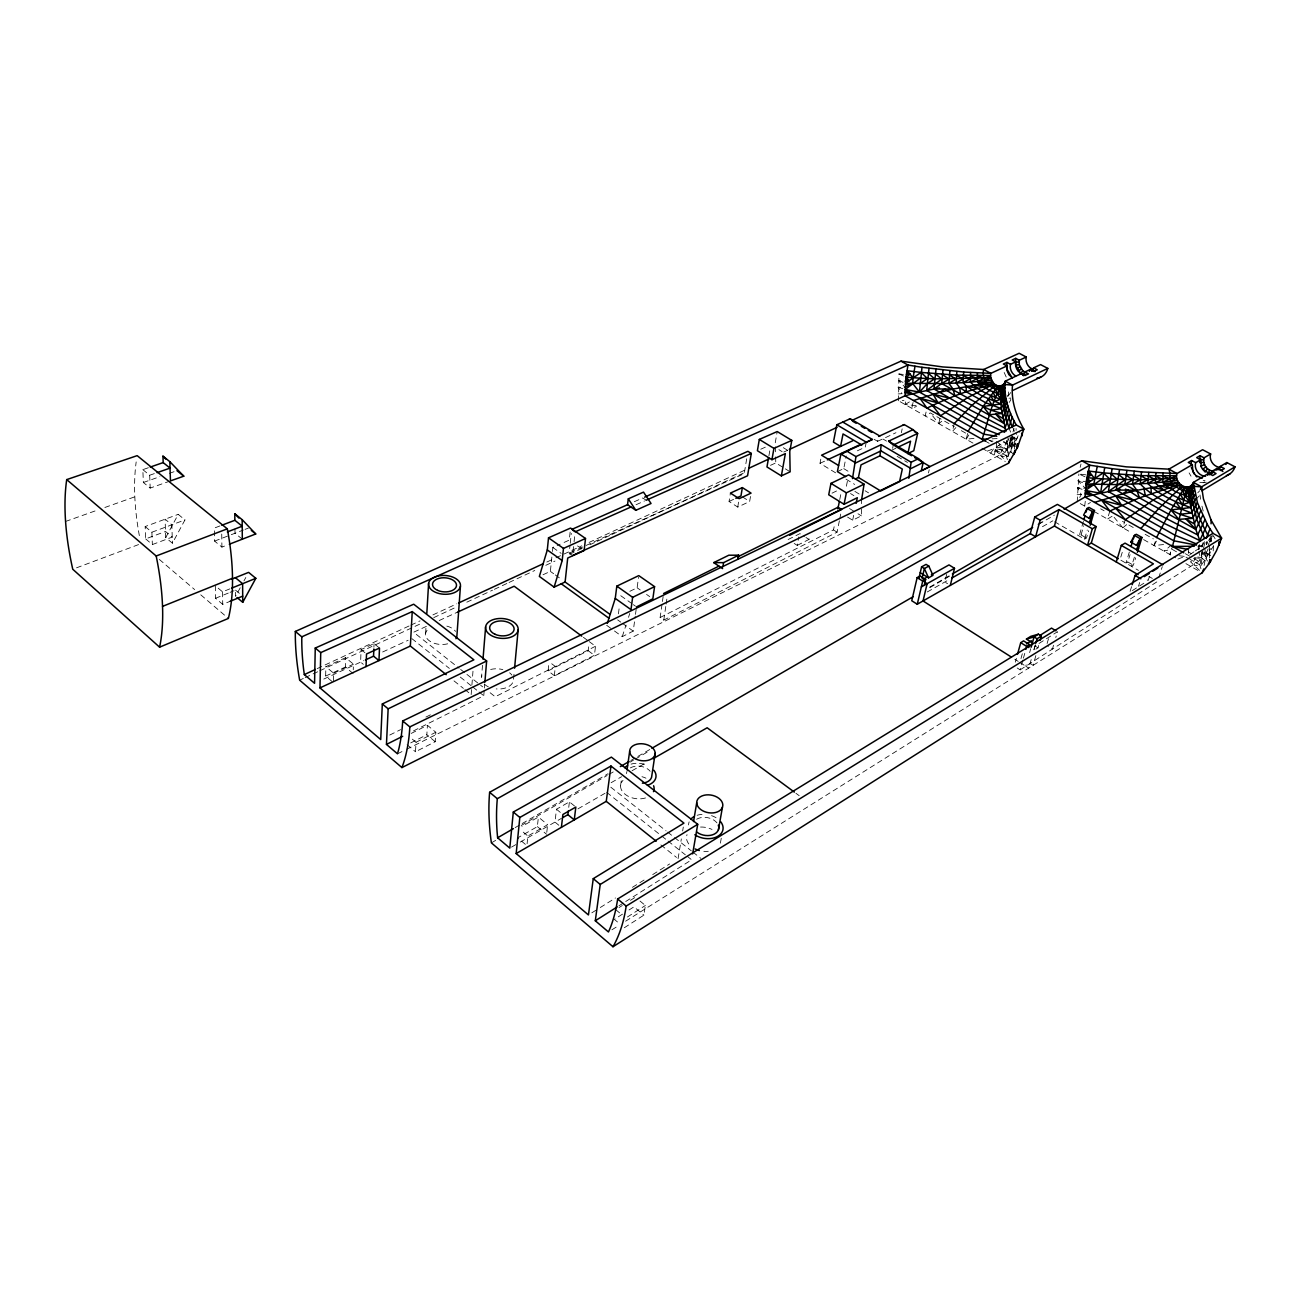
<?xml version="1.0" encoding="UTF-8"?>
<svg xmlns="http://www.w3.org/2000/svg" width="1300" height="1300" viewBox="0 0 1300 1300"><rect width="100%" height="100%" fill="white"/><g stroke="black" fill="none" stroke-linecap="round" stroke-linejoin="round"><path stroke-width="0.75" stroke-dasharray="5 3.75" d="M1016.08 430.381L1016.08 428.48M1012.96 438.36C1014.504 434.574 1012.066 442.195 1012.359 436.881L1012.976 440.066L1012.96 436.914M1204.125 565.451L1207.261 548.275M847.6 517.091L852.654 520.227L861.347 515.84L861.51 505.7M861.542 503.669L861.624 499.622M332.134 681.558L325.65 676.081L325.877 666.689L345.637 657.686L353.454 664.154L353.259 669.776M333.483 680.761L333.678 673.238L325.877 666.689M406.591 749.288L1005.209 452.368L1009.97 443.121L1010.133 437.45L1011.173 440.212M353.129 673.514L345.345 667.046L345.637 657.686M379.502 648.05L374.059 643.646L361.075 649.561L360.62 662.122L363.334 664.349M1012.294 438.88L1010.62 454.512M1077.196 501.849L1078.886 473.98M898.511 400.774L898.95 373.929L906.084 374.806M373.912 647.221L374.059 643.646M1209.536 545.204L1209.244 550.436L1206.156 558.074L1201.054 565.533L1194.278 565.386L1194.538 561.909L1189.906 559.293M1213.209 550.94L1213.501 545.789L1209.244 550.436L1211.503 554.629M411.239 733.411L427.424 725.303L435.825 732.258L435.207 741.715L415.48 751.774L416.049 742.267L411.84 738.741M425.62 633.36L425.977 627.347M435.207 741.715L426.839 734.76L427.424 725.303M1210.414 541.775L1211.047 538.2L1205.669 543.043M987.188 451.181L993.639 448.695L1002.17 453.473L1001.748 456.641L1007.89 456.657L1014.439 441.886L1014.764 437.011L1012.083 444.909L1013.464 437.401M1008.589 391.95L1008.329 395.785L1004.965 398.678M625.625 921.196L1198.811 561.291L1201.379 557.586L1201.899 550.014M990.714 453.18L993.639 448.695L996.742 450.418L998.4 453.343L1002.17 453.473L1007.89 456.657L1006.98 440.44M1013.854 454.529L1007.273 448.695L1008.069 438.084L1009.97 443.121L1017.217 447.915L1012.992 438.49M1199.039 549.559L1199.445 544.05M471.169 694.574L471.77 686.855M471.916 684.921L473.119 669.484M482.511 665.242L481.52 677.365A16.039 10.091 3.9 0 1 482.43 674.83M413.481 730.892L483.762 695.727L484.234 689.942M484.396 688.009L484.721 684.158M514.004 674.245L513.451 680.306A16.039 10.091 3.9 0 1 496.194 688.919M1014.423 448.858L1014.991 443.186L1019.704 431.909M1209.39 557.976L1210.007 551.931L1213.501 545.789M543.026 574.746L550.371 571.383L552.224 553.442M552.419 551.46L552.825 547.479L560.137 544.196M527.101 843.716L527.898 836.03L547.641 824.688L538.395 817.05L521.95 826.41M589.258 641.648L595.514 646.262L594.409 655.314L554.336 675.659L548.096 670.881L548.86 663.569M525.363 844.35L517.676 837.883L537.371 826.605L538.395 817.05M554.336 675.659L555.327 666.494L549.055 661.733M570.131 532.074L569.27 540.117L561.957 543.384M572.569 555.523L569.173 553.134L570.034 545.236M570.245 543.254L571.317 533.39M572.991 551.574L573.869 543.692M574.08 541.71L574.957 533.812M546.78 832.341L547.641 824.688M574.551 806.016L569.4 801.856L556.465 809.234L554.986 822.087L558.821 825.256M1085.273 501.296L1084.704 506.122L1090.472 502.45M568.75 807.349L569.4 801.856M548.096 670.881L588.185 650.699L589.046 643.451M1007.89 456.657L1010.523 438.701M618.426 613.844L619.466 605.784M1199.494 570.342L1190.378 561.681L1194.538 561.909L1201.054 565.533L1202.727 552.711L1207.456 561.048M629.85 591.305L637.13 587.779L638.528 577.346M614.477 630.988L622.261 636.642L633.23 631.101L635.245 616.216M635.489 614.347L636.496 606.905L633.36 604.663M620.555 785.817L621.562 778.586M839.361 520.829L837.07 532.171L663.78 620.1L660.124 617.516L662.155 603.509M662.431 601.51L663.601 593.499M663.78 620.1L665.827 606.092M666.12 604.094L667.29 596.082M624.325 927.745L643.89 915.135L645.385 905.483L639.665 900.754M750.506 496.47L749.645 501.491L737.75 507.081L729.056 501.475L730.421 493.09M678.08 858.65L681.346 838.906M682.646 831.009L683.296 827.06M737.75 507.081L739.131 498.68M746.688 458.786L744.217 473.671L569.173 553.134M768.901 455.829L769.86 450.288M1207.44 543.091L1206.839 542.003L1206.368 544.733L1210.999 536.136M775.255 442.764L777.221 431.551M721.273 838.224L720.298 843.684A17.306 11.992 10.2 0 0 720.801 840.58M1011.904 435.402L1010.214 443.983L1011.92 449.247L1014.991 443.186M794.17 543.433L797.209 545.383L798.801 536.916M916.142 405.649L905.125 404.527L905.954 400.173L902.233 400.465M835.608 472.826L820.008 463.32L820.934 458.445M797.209 545.383L809.006 539.435L809.656 536.055M837.411 471.624L843.749 468.618L846.267 456.024M660.124 617.516L833.495 529.913L834.633 524.258M839.751 499.574L841.246 492.082M839.735 518.944L840.889 513.273M846.381 486.216L847.909 478.644M866.288 442.179L865.264 447.102L854.913 451.961M852.654 520.227L853.824 514.605M874.169 439.319L877.597 441.317L878.28 438.051M892.612 448.305L893.311 445.023M901.339 432.689L902.167 428.87M913.071 402.464L911.788 408.314L916.435 406.461M926.071 412.035L925.194 415.935L930.312 412.896L943.02 420.274L938.746 423.637L930.312 412.896M938.746 423.637L940.534 415.805M928.46 472.973L929.208 469.755M954.249 423.556L952.413 431.405L955.874 427.602M1203.507 548.308L1205.311 540.767M974.009 438.36L966.225 439.254L967.639 433.355M946.693 574.405L944.824 581.994L947.57 583.7M996.678 441.35A220.643 12.285 -87.7 0 0 996.222 447.281L994.256 455.195L995.053 450.06L1005.778 460.622M1080.17 467.301L1080.999 464.035M1015.316 662.188L1016.405 658.288M1020.971 658.58L1022.596 652.762M1017.185 667.972L1020.142 669.858L1022.873 660.108M1023.425 658.174L1025.066 652.324M1215.126 538.834L1213.339 535.665L1211.08 541.352L1211.064 539.776M1031.209 659.555L1028.706 668.102L1025.797 666.234L1026.886 662.334M1029.632 652.616L1030.721 648.716M1035.84 655.606L1033.11 665.34L1030.12 663.439M1033.955 649.854L1035.06 645.97L1057.453 631.751L1055.779 637.536M1035.352 644.686L1033.663 650.585L1038.017 647.822L1039.691 641.94M1047.101 643.5L1048.775 637.731M1083.388 521.381L1079.179 536.023L1081.064 534.918L1083.696 525.785M1053.536 645.239L1052.431 649.09L1048.028 646.344M1054.641 521.804L1084.606 539.175L1087.255 530.01M1084.606 539.175L1086.475 538.07L1088.604 530.741M1109.842 511.014L1107.47 519.058L1112.881 515.791M1176.516 551.801L1171.528 549.006L1169.903 554.531L1172.503 546.423M1114.116 517.303L1122.826 527.784L1125.264 519.74M1122.241 552.321L1119.999 559.683L1138.459 570.375M1010.815 438.831L1007.305 450.19L993.639 448.695M1129.326 552.077L1125.93 563.111L1127.783 561.974L1130.041 554.613M1134.38 557.148L1131.52 566.361L1133.372 565.207L1135.664 557.846M1131.585 586.609L1129.846 592.199L1144.829 582.628M1138.507 586.251L1139.678 582.514M1163.597 544.554L1154.043 545.512L1156.594 537.436M1012.992 431.957L1014.081 428.512M1149.33 576.81L1148.16 580.499L1144.796 578.549M1158.739 577.736L1162.281 566.654M622.261 636.642L626.015 625.056M628.501 617.337L629.753 613.486M1212.347 534.966L1208.122 545.366M1003.194 441.968L1006.72 443.885L1008.069 440.456M1210.511 540.264L1209.747 542.197L1209.975 539.191L1210.771 540.8M1206.221 553.378L1208.22 548.438M1009.97 443.121L1012.017 438.181M1203.182 542.523L1201.622 546.244L1203.053 550.192L1199.981 558.383L1201.054 565.533M1003.746 441.399L1006.72 443.885L1009.726 442.26L1012.099 437.564M1193.562 561.535L1195.35 558.139M1204.596 541.661L1202.175 546.227L1195.35 550.891M165.718 537.582L178.23 514.361L184.957 519.919L172.412 543.205L165.718 537.582L165.1 519.188L171.844 524.794L172.412 543.205M1154.043 545.512L1156.626 540.751M240.24 587.762L235.576 596.31L235.528 590.135L230.084 592.345M243.961 580.921L245.814 577.492M1079.666 497.445L1081.324 494.504L1077.342 487.695L1085.403 488.296L1077.944 480.773L1085.76 481.569M1000.724 452.839L1007.727 440.505M1197.722 557.001L1201.379 557.586L1204.775 551.931M966.225 439.254L968.858 434.899L959.124 429.423M1203.767 552.126L1206.156 558.074L1210.007 551.931M1009.222 402.431L1010.766 400.01L1010.62 396.256L1009.06 398.531M1014.439 441.886L1017.754 437.141L1016.015 433.29M1010.701 392.567L1008.329 395.785L1005.469 393.949M1197.121 498.192L1199.055 496.048M1197.771 492.781L1199.705 490.766M1171.641 544.863L1164.053 551.216L1171.528 549.006M1122.826 527.784L1127.295 524.128L1122.485 521.349M1007.386 459.631L1005.209 452.368L996.222 447.281L1002.138 442.699M1194.001 551.817L1188.574 555.523A234.553 8.434 -87.9 0 0 1188.688 548.974M1020.142 669.858L1157.553 581.441M627.396 917.004L645.385 905.483M622.505 914.144L614.364 919.344L618.637 922.951M629.038 909.984L633.929 906.847L643.89 915.135M619.011 907.579L622.294 905.515M630.467 900.331L635.375 897.211M618.962 905.791L624.033 902.59M625.722 901.517L691.649 859.788L686.92 856.05M591.825 912.827L598.601 908.586M600.291 907.514L615.501 897.959M632.418 887.331L644.264 879.905M652.714 874.591L669.63 863.964M611.894 929.809L618.751 925.502M905.125 404.527L910.114 401.489M1199.835 482.332L1203.166 482.723L1206.514 480.724L1203.182 480.334M491.384 842.871L496.632 839.8M521.202 825.516L607.133 775.483M608.887 774.459L614.153 771.404M629.947 762.206L633.441 760.159M635.196 759.151L649.236 750.977M929.874 587.616L950.917 575.364M1038.619 524.322L1054.398 515.125M515.158 827.613L520.406 824.558M522.161 823.55L608.059 773.711M630.841 760.484L636.106 757.445M637.861 756.421L650.13 749.304M929.679 587.129L950.625 574.974M1037.904 524.339L1043.136 521.3M511.517 847.112L518.472 843.099M520.211 842.108L561.421 818.383M577.996 808.844L604.988 793.309M611.13 782.697L621.611 776.701M632.092 770.721L644.296 763.734M927.241 591.971L948.318 580.028M1042.438 526.711L1052.886 520.796M416.049 742.267L435.825 732.258M595.514 646.262L495.202 696.767L488.914 691.795M410.702 742.918L426.839 734.76M389.756 735.036L400.611 729.641M425.945 717.064L431.372 714.366M788.109 539.533L799.939 533.634L804.472 536.543M397.491 753.805L404.771 750.197M832.033 493.171L837.021 490.75M892.255 449.946L895.928 448.191M877.597 441.317L895.96 432.705M299.65 680.176L303.322 678.454M305.175 677.609L318.029 671.596M319.865 670.751L420.891 623.61M433.761 617.614L455.796 607.327M466.814 602.176L492.538 590.184M494.374 589.322L507.227 583.326M509.064 582.465L534.788 570.472M545.805 565.321L555.003 561.048M569.692 554.19L582.546 548.178M589.891 544.749L595.4 542.181M597.253 541.32L610.106 535.324M611.942 534.479L746.038 471.9M820.008 463.32L825.516 460.753M317.184 668.622L409.045 625.983M410.881 625.137L420.062 620.864M432.916 614.9L456.804 603.817M546.829 562.039L554.174 558.626M556.01 557.765L581.734 545.837M589.079 542.425L745.241 469.95M783.819 452.043L787.491 450.336M729.056 501.475L734.159 499.102M323.781 679.071L363.854 660.628M382.655 651.983L408.168 640.25M325.65 676.081L345.345 667.046M333.678 673.238L353.454 664.154M426.4 626.372L413.595 632.239L459.111 668.216M439.205 620.523L457.486 612.154M770.494 465.335L775.775 462.93L783.754 467.87M636.025 504.757L644.475 500.988M760.76 449.215L765.798 446.973M634.303 501.719L642.753 497.965L646.165 500.24M215.345 585.764L215.556 598.276L222.722 604.354L229.986 601.364M215.556 598.276L228.264 593.092M218.221 588.185L222.544 591.841L229.84 588.867M219.96 525.931L214.386 528.06L214.597 541.092L221.91 547.105L227.467 544.944M214.597 541.092L229.434 535.389M231.286 534.674L243.36 530.026M245.05 529.376L248.398 528.092M145.665 538.883L152.36 544.57L172.218 537.095L165.523 531.472L145.665 538.883L145.161 526.549L178.23 514.361M1177.881 559.065L1184.836 556.449L1188.362 558.431M76.538 567.824L139.035 544.408M145.161 526.549L151.889 532.22L184.957 519.919M65.569 521.446L97.386 510.136M104.878 507.471L134.826 496.811M148.379 467.724L142.838 469.641L143.357 482.479L150.183 488.085L168.61 481.552M143.357 482.479L159.933 476.661M169.325 473.363L175.045 471.348M142.838 469.641L149.679 475.231L155.236 473.298M1203.166 482.723L1206.335 482.17M898.17 393.933L902.038 393.673L898.121 387.173L905.596 387.692L898.381 380.51L905.661 381.209M1077.099 494.731L1081.324 494.504M992.095 438.831L1000.074 438.457M1198.21 546.26L1202.175 546.227L1200.388 541.986M1080.788 474.207L1086.524 474.923M996.222 447.281L1007.273 448.695M1194.31 557.668L1199.981 558.383L1198.909 551.395M1179.23 555.734L1184.836 556.449L1186.494 557.992M989.381 440.538L993.021 441.155M1198.389 545.496L1202.175 546.227L1198.551 544.765M898.121 387.173L905.125 389.496M1077.342 487.695L1085.354 490.474M898.381 380.51L903.663 382.59M1077.944 480.773L1085.987 484.023M898.95 373.929L904.231 376.35M1080.495 474.711L1086.914 477.685M988.796 440.001L992.16 441.854M998.888 445.559L1007.305 450.19L996.434 441.301M1188.249 551.915L1191.596 553.767M1145.154 534.3L1153.36 538.899M1185.356 553.702L1191.807 557.342M1193.562 558.334L1198.811 561.291L1201.005 568.994M985.627 441.301L989.17 443.3M1080.203 503.555L1086.004 506.854M1093.95 511.371L1131.731 532.837M1143.578 539.581L1175.72 557.83M1185.909 563.631L1198.86 570.992M900.169 401.716L973.261 443.267M981.923 448.191L1005.306 461.484M1128.92 525.054L1135.404 528.759M944.629 421.184L954.265 426.676M1100.645 508.804L1104.139 510.802M1081.064 534.918L1086.475 538.07M1127.783 561.974L1133.372 565.207M1148.875 576.42L1152.336 578.419M883.139 439.124L886.535 441.106M897.146 456.365L907.465 462.426M843.749 468.618L851.061 473.054M846.008 479.148L854.685 484.429M865.085 490.766L868.562 492.863M783.315 447.688L788.158 450.645M854.88 491.4L859.983 494.52M778.895 449.67L782.113 451.652M850.509 493.545L853.905 495.641M785.346 468.845L790.14 471.819M849.566 508.56L856.294 512.72M857.984 513.76L861.347 515.84M1035.06 645.97L1038.017 647.822M833.495 529.913L837.07 532.171M1014.796 659.23L1018.193 661.391M1019.883 662.48L1025.797 666.234M742.414 496.86L749.645 501.491M805.984 537.501L809.006 539.435M1206.416 553.004L1211.356 556.238M1012.586 436.67L1016.99 439.579M577.525 545.919L584.139 550.55M637.13 587.779L640.266 589.989M646.555 594.409L649.691 596.619M552.825 547.479L561.096 553.345M620.766 595.725L631.784 603.541M550.371 571.383L553.654 573.739M555.295 574.925L561.844 579.637M617.646 619.872L620.766 622.131M622.326 623.253L633.23 631.101M606.678 625.316L612.918 629.85M795.957 793.309L799.191 795.681M583.391 637.309L588.217 640.884M588.185 650.699L594.409 655.314M610.805 787.199L666.055 830.863M667.648 832.114L691.324 850.834M692.9 852.085L700.798 858.325M460.671 669.467L465.384 673.189M466.944 674.424L482.641 686.839M606.678 792.35L660.173 834.811M661.749 836.062L666.477 839.8M668.038 841.051L685.344 854.799M411.808 638.576L449.345 668.395M460.298 677.089L471.25 685.783M472.81 687.034L477.506 690.755M479.066 692.006L483.762 695.727M660.904 844.951L676.52 857.415M454.009 680.891L463.369 688.366M464.929 689.601L469.609 693.339M242.304 539.175L234.991 533.244L234.943 527.686M361.075 649.561L365.154 652.892M556.465 809.234L560.316 812.386M537.371 826.605L546.569 834.259M235.528 590.135L239.834 593.742M523.266 832.146L527.898 836.03M615.745 909.659L620.75 913.851M407.111 744.721L415.48 751.774M159.331 559.423L194.643 589.582M200.769 594.831L228.394 618.426M1201.379 557.586L1208.773 564.038M1189.11 472.907L1191.011 476.157M1006.216 377.033L1003.356 370.646M1013.123 428.415L1014.471 431.243M1008.833 427.538L1010.604 432.104M1009.726 442.26L1009.417 444.632L1011.92 449.247L1011.042 439.579M1203.166 510.981L1201.33 503.587M1198.096 546.276L1198.632 549.689M1204.954 549.234L1206.156 558.074M1200.014 494.959L1200.566 499.249M1006.444 440.798L1006.72 443.885M1012.651 437.629L1012.765 439.059M149.679 475.231L150.183 488.085M151.889 532.22L152.36 544.57M1206.839 542.003L1206.904 543.904M775.352 446.794L775.564 454.854M775.613 456.885L775.775 462.93M221.731 534.056L221.91 547.105M222.544 591.841L222.722 604.354M1211.047 538.2L1211.08 541.352M708.289 851.289A17.306 11.992 10.2 0 1 703.82 851.321M688.789 843.944A17.306 11.992 10.2 0 1 687.034 834.6M700.521 827.044A17.306 11.992 10.2 0 1 712.026 829.449M645.515 797.956A16.867 11.375 7.8 0 1 625.235 794.398A16.867 11.375 7.8 0 1 623.025 780.341M641.972 776.717A16.867 11.375 7.8 0 1 645.97 778.196M696.637 819.26A13.049 8.97 10.2 0 1 716.95 822.851M626.535 773.614A12.707 8.499 7.8 0 1 627.006 771.452M630.354 767.91A12.707 8.499 7.8 0 1 650.163 771.274M688.594 824.931A17.404 11.96 10.2 0 1 689.163 821.876M697.125 815.295A17.404 11.96 10.2 0 1 705.673 814.434M711.539 815.653A17.404 11.96 10.2 0 1 717.86 818.967M631.069 764.124A16.949 11.343 7.8 0 1 638.04 763.279M639.503 763.36A16.949 11.343 7.8 0 1 647.822 765.602M488.345 686.822A16.039 10.091 3.9 0 1 482.966 682.581M490.669 669.467A16.039 10.091 3.9 0 1 502.824 669.597M509.616 672.815A16.039 10.091 3.9 0 1 511.907 675.106M447.688 643.825A15.73 9.571 2.7 0 1 429.016 640.559A15.73 9.571 2.7 0 1 428.577 628.842M446.843 626.113A15.73 9.571 2.7 0 1 455.552 631.378M139.344 535.633A198.055 92.007 66.7 0 1 136.175 461.939"/><path stroke-width="1.5" d="M1205.62 476.157A9.685 7.946 55.3 0 1 1195.691 462.67L1191.645 460.525L1188.265 462.459L1192.328 464.636L1177.004 473.541L1168.879 469.154L1126.206 466.846L1081.811 460.769L489.629 792.301A238.29 128.928 59 0 0 491.384 842.871L612.983 946.725L1202.11 572.829L1209.926 562.396L1209.943 559.715L1210.495 561.454M861.624 499.622L864.061 484.185L848.673 474.874L830.96 483.372L828.717 494.78L844.057 504.27L857.318 497.721L856.148 503.344M1033.337 369.281A8.954 7.069 65.2 0 1 1026.269 357.029L1019.151 353.275L983.645 369.493L942.841 366.957L900.981 361.14L295.327 631.442A214.874 108.582 63.7 0 0 299.65 680.176L401.928 767.569L1008.475 463.271L1017.494 447.346L1023.847 429.163L1016.259 424.97C1008.686 411.791 1003.535 396.533 1005.241 381.176L1021.329 373.62L1024.953 375.554L1028.479 373.896L1024.871 371.963A9.035 7.069 65.1 0 1 1022.905 375.375M484.884 682.224L486.639 661.001L413.692 604.207L315.25 648.05L314.567 683.296L304.314 674.586L303.55 668.817A215.459 109.184 63.6 0 1 301.795 636.837L295.327 631.442M1005.891 431.421L1001.325 408.639L985.644 402.691L966.176 391.755L966.29 386.23L963.3 382.623L963.024 379.08L963.755 372.044L990.811 373.36L1006.947 365.934L1006.688 368.095M970.596 372.515L970.434 382.135C978.526 390.585 989.788 395.704 1000.837 399.23L1005.062 391.43M320.726 652.616L412.23 611.601L473.882 659.815L382.314 703.966L380.721 739.538L319.979 687.895L320.726 652.616L315.25 648.05M1014.764 452.92L1014.829 450.418L1015.219 451.977M1211.064 523.786L1211.145 520.211L1203.443 498.891L1201.639 486.85L1193.384 482.398C1188.931 493.317 1173.299 482.885 1177.004 473.541L1141.53 471.9L1112.118 468.683L1089.741 465.173L1081.811 460.769M1163.029 473.2L1162.818 482.219L1164.995 484.754L1175.834 491.92L1189.386 497.055L1192.1 499.915L1196.845 519.61L1204.564 538.395M1187.745 549.396L1172.503 546.423L1185.909 491.335L1189.126 486.834L1189.159 496.649A234.553 8.434 -87.9 0 1 1189.159 501.816M845.569 476.58L837.411 471.624L840.905 454.025L847.064 451.279L855.952 456.593L881.221 444.665L911.138 462.247L908.781 478.302M1209.553 474.809A9.685 7.946 55.3 0 0 1211.974 471.364L1216.069 473.541L1212.721 475.54L1208.626 473.346L1193.384 482.398L1197.398 502.661L1207.31 524.355L1199.803 540.572L1195.773 529.36L1139.434 497.819L1136.866 490.311L1132.528 484.234L1134.25 471.25M881.221 444.665L879.97 455.812L861.023 464.864L858.423 477.49L855.254 479.017M692.656 853.873L697.71 824.298L611.374 757.12L513.305 812.029L509.779 848.104L497.624 837.785L497.087 831.756A239.168 129.643 58.8 0 1 497.315 798.704L1089.741 465.173L1086.784 478.384L1085.029 496.99L1064.082 509.145M366.031 666.575L366.519 653.997L379.502 648.05L378.966 660.595L373.555 656.175L373.848 649.009M855.952 456.593L852.508 478.595M1017.217 447.915L1017.364 443.95M985.627 441.301L905.076 395.769L905.905 377.829L907.985 365.024L900.981 361.14M1016.259 424.97L402.691 720.964A201.077 95.062 66.2 0 1 398.678 749.466L397.491 753.805L386.457 744.413L388.148 708.825L382.314 703.966M1211.551 473.915L1211.697 470.974C1206.237 469.511 1202.419 463.336 1204.028 457.827L1210.641 453.976A9.588 7.93 55 0 0 1220.489 467.317M446.225 674.668L410.361 646.051L412.23 611.601M426.823 613.324L428.61 583.261M999.229 434.639L985.075 429.13L919.441 392.08L922.009 367.315L963.755 372.044M1155.928 472.875L1155.342 482.885C1164.605 492.391 1177.426 497.997 1189.858 502.271L1195.773 529.36L1202.63 515.531M956.865 371.491L956.134 383.045L959.644 387.579L966.176 391.755L994.273 383.858C997.587 387.481 1004.331 386.311 1005.241 381.176L1012.521 385.109L1047.8 368.404L1040.585 364.601L1033.63 367.851L1031.664 371.248M460.427 586.332A16.006 9.409 3.1 0 1 435.224 592.199A16.006 9.409 3.1 0 1 437.872 576.062A16.006 9.409 3.1 0 1 460.427 586.332L456.869 636.301A15.73 9.571 2.7 0 1 455.942 638.706M1004.575 432.266L975.617 418.405L926.689 390.455L929.013 368.322M482.999 659.181L485.631 626.844M922.009 367.315L914.989 366.21L913.153 377.715L912.681 383.516L919.441 392.08L939.477 387.936M949.943 370.825L948.919 383.354L952.998 389.058L954.899 395.817L1003.681 423.166L1009.076 409.63M514.572 668.2L518.148 629.915A16.331 9.912 4.2 0 0 494.747 619.174A16.331 9.912 4.2 0 0 492.733 636.253A16.331 9.912 4.2 0 0 518.148 629.915M1148.761 472.436L1147.786 483.438C1159.291 495.089 1175.297 501.979 1190.572 507.569L1196.13 498.469M1004.494 383.077C1002.625 398.109 1006.216 413.335 1012.44 426.985L1014.13 421.086M942.987 370.094L941.704 383.581L933.985 388.96L968.208 408.915L1004.916 428.106L1010.539 413.416M516.181 853.548L519.821 817.456L610.967 766.041L683.946 823.111L593.255 878.654L588.445 914.956L516.181 853.548L606.255 801.352L610.967 766.041M547.3 549.949L548.519 537.826L570.57 528.06L585.52 538.476L584.139 550.55L567.71 558.041L565.11 582.01L554.109 587.145L539.354 576.42L547.3 549.949L562.185 560.56L554.109 587.145M562.185 560.56L563.485 548.405L585.52 538.476M1000.334 398.905A220.643 12.285 -87.7 0 1 1000.805 394.306L1001.748 385.613C991.526 401.619 988.227 421.379 982.101 439.302L985.741 439.92M936 369.249L933.985 388.96L952.998 389.058L992.745 382.135L994.273 383.858L992.631 387.676L971.717 405.535L954.249 423.556M1196.747 544.034L1175.07 535.242L1100.564 493.22L1104.691 467.61M1141.53 471.9L1140.181 483.892C1153.75 497.949 1173.25 506.236 1191.515 512.915L1197.398 502.661M561.389 827.352L562.9 814.483L575.835 807.056L574.259 819.894L567.872 814.678L568.311 811.005M1015.69 375.944A9.035 7.069 65.1 0 1 1010.49 364.293L1006.915 362.391L1006.931 370.354L1008.849 374.627L1012.164 377.601M1019.298 360.246L1019.265 364.65L1022.694 370.581L1020.809 373.831L1015.69 364.942L1015.722 358.361L1019.298 360.246L1026.269 357.029M1015.722 358.361L1012.212 359.97L1015.788 361.855C1014.471 367.494 1018.68 374.433 1024.822 374.335M607.295 623.399L615.258 598.406L616.817 586.137L638.771 575.608L654.566 586.625L652.844 598.829L636.496 606.905M627.543 504.709L628.29 498.843L643.516 492.115L651.04 503.49L635.846 510.299L627.543 504.709L571.74 529.441M654.566 586.625L632.629 597.334L630.988 609.619L615.258 598.406M1097.216 466.44L1093.771 484.331L1100.564 493.22L1120.161 489.288M1209.926 562.396L1216.443 550.794L1221.61 538.135L1212.949 533.358L617.646 898.983A219.18 112.742 62.8 0 1 610.317 927.696L608.465 931.97L595.303 920.774L600.226 884.455L697.71 824.298M1199.803 540.572L1163.841 523.185L1108.396 491.53L1112.118 468.683M627.055 769.876L629.671 751.173M1012.229 417.219L1008.833 427.538L1004.884 414.115L1002.69 396.89L1000.935 394.615L989.186 390.341L979.55 383.923L977.535 381.534L977.389 372.889M655.184 753.269L651.82 775.661A12.707 8.499 7.8 0 1 642.379 783.201M1126.905 470.503L1124.841 484.477L1116.229 489.986L1154.969 512.525L1197.658 534.934L1204.856 519.919M722.946 566.605L723.596 562.64L738.692 555.181L738.026 559.13M1119.528 469.641L1116.229 489.986L1136.866 490.311L1178.856 482.771L1174.778 486.119L1139.434 497.819L1109.842 511.014L1101.571 500.077L1085.354 490.474L1102.237 478.839L1140.165 479.846L1176.809 478.189L1170.244 481.439L1147.786 483.438L1117.106 484.608L1085.987 484.023L1103.359 472.875L1140.653 475.654L1176.614 475.784L1162.818 482.219M742.365 487.598L730.421 493.09L739.131 498.68L751.075 493.122L742.365 487.598L740.967 495.934L735.865 498.306M644.589 497.152L747.923 451.327L751.303 453.424L747.565 475.784L572.569 555.523M693.55 821.535L696.719 802.717M781.365 475.881L790.14 471.819L789.766 451.62L791.798 440.391L777.221 431.551L759.314 439.433L757.396 450.71L771.94 459.696L785.346 453.635L781.365 475.881L766.967 466.944L768.576 457.681M771.94 459.696L773.923 448.386L791.798 440.391M1191.06 463.856L1191.645 460.525M1192.328 464.636L1192.88 471.591L1196.894 476.954M1203.816 462.41L1199.689 462.556L1199.997 455.683L1204.028 457.827M1199.997 455.683L1196.666 457.616L1200.696 459.761L1201.233 466.7M718.413 829.822L722.442 807.267A13.162 8.905 10.1 0 0 706.176 794.918A13.162 8.905 10.1 0 0 700.716 809.51A13.162 8.905 10.1 0 0 722.442 807.267M879.775 436.004L850.265 418.73L836.81 424.775L833.43 442.13L840.58 446.404L843.034 433.94L861.851 445.071M837.866 508.918L839.361 501.442M844.057 504.27L846.381 492.83L864.061 484.185M921.424 470.291L923.195 462.524L918.483 458.64L888.615 441.171L913.023 429.65L917.621 433.469L913.786 450.71L907.839 453.586L910.585 441.188L897.748 447.314M924.251 585.293L925.633 579.475L920.075 575.997L917.166 577.606L911.755 600.746L917.264 604.24L1054.414 526.045L1058.98 509.6L1092.341 528.759L1096.111 526.549L1057.42 504.384L1034.735 517.043L1030.266 533.601L951.811 578.045M918.873 578.467L921.602 566.832L926.071 564.379L928.818 566.085L932.977 575.364L928.541 577.85L920.237 572.666M922.074 578.256L924.365 568.555L928.818 566.085M917.264 604.24L922.724 581.1L925.633 579.475M1013.854 454.529L1014.829 450.418M950.3 585.406L954.509 568.295L949.016 564.899L931.352 574.746M1023.49 375.7L1024.465 371.832L1022.694 370.581M1190.134 491.059L1189.273 494.471L1193.725 486.314L1201.639 486.85L1235 466.846L1226.842 462.54L1220.261 466.44L1217.856 469.869M1208.773 564.038L1209.943 559.715M1058.98 509.6L1040.13 520.195L1035.612 536.754L1030.266 533.601M1017.477 654.371L1020.727 642.671L1023.571 640.884L1029.551 644.621L1028.722 647.562M1025.879 649.366L1026.707 646.425L1029.551 644.621M1031.144 647.254L1034.053 636.919L1038.391 634.189L1041.398 636.058L1040.114 640.461M1035.775 643.207L1037.059 638.788L1041.398 636.058M1083.908 519.561L1084.98 515.872M1086.036 512.184L1087.092 508.479L1088.994 507.39L1094.486 510.51L1090.196 525.249M1092.341 528.759L1087.531 545.285L1091.285 543.043L1096.111 526.549M1116.261 561.974L1121.299 545.399L1125.036 543.124L1162.882 564.801M1007.841 405.892L1002.674 418.275L995.719 414.099L1003.681 423.166M1131.016 546.553L1132.722 540.979L1130.854 542.116L1136.509 545.35L1138.378 544.212M1133.291 539.11L1134.445 535.389L1136.297 534.267L1141.969 537.485L1137.37 552.321M1006.818 402.204L1001.894 413.433L989.576 414.765L983.141 406.445L941.704 383.581L905.417 383.273L921.05 372.418L956.248 375.115L990.551 375.537L990.811 373.36L983.645 369.493C981.208 380.494 990.291 389.935 1001.276 389.87L1004.981 384.524L1012.521 385.109C1010.913 400.579 1016.178 415.919 1023.847 429.163L409.825 726.895A201.76 95.696 66.1 0 1 401.928 767.569M1132.17 584.74L1135.079 575.429L1153.425 563.859L1121.299 545.399M1164.995 484.754L1174.778 486.119L1180.562 484.64L1179.23 488.93L1158.495 508.788L1140.847 528.531M1188.753 491.611L1190.979 485.859L1192.1 499.915L1190.572 507.569L1171.007 509.941L1124.841 484.477L1132.658 479.863L1125.849 474.858M1006.021 398.564L1001.325 408.639L991.071 410.248L983.141 406.445L968.11 431.389M1002.072 389.252L1001.081 392.34L1003.291 384.589L1000.919 389.854M1005.436 394.973L1000.967 403.91L1001.325 408.639M1208.204 474.126L1209.52 470.129M1004.916 387.952L1000.935 394.615L1000.967 403.91L983.141 406.445L998.01 385.889L992.631 387.676L996.076 385.141M1008.475 463.271L1009.824 459.534M1206.189 538.395L1210.007 528.84L1207.31 524.355M1200.648 511.192L1194.115 523.819L1185.746 518.846L1195.773 529.36M1198.909 506.886L1192.685 518.342L1178.824 519.366L1171.007 509.941L1184.788 486.931L1179.23 488.93L1171.95 483.698L1169.626 478.725L1170.049 473.427L1168.879 469.154L1202.597 449.735L1210.641 453.976M1029.372 371.394L1030.136 369.493L1033.744 371.41L1037.237 369.769L1033.63 367.851M1202.11 572.829L1203.751 568.961M1195.106 494.358L1189.858 502.271L1182.447 504.692L1178.011 497.835M1194.294 490.295L1189.386 497.055L1189.858 502.271L1184.771 495.641L1182.561 490.425L1179.23 488.93L1182.594 486.07M1200.355 489.466L1201.639 486.85M1207.668 475.296L1208.626 473.346M1215.987 470.34L1216.962 468.406L1221.041 470.584L1224.356 468.601L1220.261 466.44M1156.594 537.436L1171.007 509.941L1180.059 514.329L1192.685 518.342M1091.253 521.592L1089.384 522.681L1092.585 511.599L1087.092 508.479L1083.615 515.109L1089.091 518.245L1092.585 511.599L1094.486 510.51M1130.854 542.116L1134.445 535.389L1140.116 538.622L1141.969 537.485M1136.509 545.35L1140.116 538.622L1136.655 549.786L1138.507 548.633M237.023 597.512L242.743 602.322L255.824 578.321L248.609 572.374L231.757 579.15M1207.505 468.747L1205.214 472.046L1202.679 469.284L1200.794 466.05L1204.564 464.75M851.792 420.485L905.076 395.769L919.441 392.08L927.193 383.727L934.619 378.852L990.811 377.829L992.745 382.135L988.699 385.174L979.55 383.923M1183.764 552.793L1085.029 496.99L1100.564 493.22L1109.355 484.624L1117.513 479.554L1110.882 473.639M905.515 382.216L909.041 380.689L905.807 378.918L906.766 378.04L905.905 377.829M1018.534 371.296L1021.166 368.875M926.689 390.455L941.769 379.048L935.188 373.766M1184.771 495.641L1189.142 491.904L1189.386 497.055L1191.125 490.474L1188.606 492.375L1188.346 491.579L1188.054 492.83L1187.534 491.497L1186.965 493.773L1185.909 491.335L1187.03 487.207L1182.561 490.425L1189.159 491.66M1086.134 482.934L1090.017 481.374L1086.621 479.521L1087.694 478.611L1086.784 478.384M990.633 395.574L994.045 401.602L1000.837 399.23L997.019 393.526L1001.227 390.081L1000.935 394.615L1002.885 388.635L1002.69 396.89L1000.967 403.91L982.215 396.061L966.29 386.23L977.47 388.196M1108.396 491.53L1125.101 479.765L1118.39 474.305M996.775 436.28L983.58 434.151L905.125 389.496L920.303 378.186L934.619 378.852L928.119 373.132M1202.679 469.284L1205.815 466.911M905.71 380.023L909.041 380.689L906.002 377.162L910.033 374.205L906.587 372.808L908.472 372.45L906.783 371.361M1094.584 502.385L1122.729 493.854L1127.977 490.165L1139.434 497.819M919.929 383.679L927.469 378.56L921.05 372.418L906.913 370.695L913.153 377.715L920.303 378.186M913.494 400.514L939.721 392.389L944.791 388.993L954.899 395.817L966.176 391.755M1086.459 480.659L1090.017 481.374L1086.914 477.685L1091.431 474.679L1087.791 473.2L1089.839 472.859L1088.084 471.705M1101.571 484.526L1109.891 479.245L1103.359 472.875L1088.263 471.023L1094.584 478.319L1102.237 478.839M1144.244 576.631L1149.33 573.414M1152.71 571.253L1157.796 568.035M595.303 920.774L617.273 906.864M1026.447 643.923L1031.469 640.754M1039.821 635.489L1051.538 628.111L1055.974 630.841M1032.379 642.834L1026.415 639.096L1030.754 636.366L1038.391 634.189M612.983 946.725A220.057 113.506 62.7 0 0 626.178 906.1L1221.61 538.135L1211.145 520.211M1001.276 389.87L1000.171 390.942L999.879 389.789L999.115 391.804L998.481 389.707L999.944 386.051L995.556 388.976L997.019 393.526M1201.801 490.766L1230.141 473.688M942.224 374.319L948.886 379.145L941.704 383.581L948.919 383.354L955.971 379.161L949.244 374.757M1211.974 471.364L1216.962 468.406M1195.691 462.67L1200.696 459.761M497.624 837.785L513.403 828.636M620.327 766.594L629.102 761.508M651.885 748.28L913.071 596.749M952.364 573.966L1032.655 527.378M1089.091 518.245L1090.976 517.156M948.919 383.354L956.134 383.045L963.024 379.08L956.248 375.115M1132.528 484.234L1140.165 479.846L1133.275 475.312M563.03 817.456L567.872 814.678M653.039 758.729L707.151 727.773L794.349 792.106M921.342 586.918L954.509 568.295M1140.181 483.892L1147.624 479.716L1140.653 475.654M923.097 579.361L926.055 577.704M956.134 383.045L963.3 382.623L970.044 378.901L963.202 375.391M1147.786 483.438L1155.034 479.505L1147.981 475.898M963.3 382.623L970.434 382.135L977.031 378.625L970.109 375.57M1155.342 482.885L1162.362 479.164L1155.245 476.027M977.535 381.534L990.551 375.537L990.811 377.829L984.571 380.851L970.434 382.135M1180.562 484.64L1153.165 500.077L1125.264 519.74L1115.725 508.137L1101.571 500.077L1121.64 505.391L1115.66 495.82L1133.486 500.224M386.457 744.413L402.675 736.304M921.667 470.632L929.939 466.521L914.648 457.567M789.669 535.308L841.653 509.486L838.045 507.244L737.62 556.904M923.195 462.524L910.959 468.552L881.01 450.872L855.693 462.914L840.905 454.025L872.381 439.465L842.822 422.077M663.601 593.499L718.949 566.134M722.621 568.604L713.733 562.624L728.812 555.214L738.692 555.181M911.138 462.247L918.483 458.64M949.26 398.044L933.124 394.241L938.048 402.854L926.949 408.135L919.994 398.304L938.048 402.854L954.899 395.817M388.148 708.825L486.639 661.001M1012.521 390.585L1040.715 377.162M1024.871 371.963L1030.136 369.493M827.352 459.891L860.454 444.454M878.621 436.426L904.231 424.596L913.023 429.65M304.314 674.586L315.348 669.467M458.64 602.972L543.156 563.745M748.914 468.244L769.129 458.868M789.327 449.475L837.102 427.31M852.898 440.7L821.551 455.195L838.63 465.53M319.979 687.895L410.361 646.051M365.463 659.896L373.555 656.175M1010.49 364.293L1015.788 361.855M905.222 386.945L912.681 383.516L905.32 384.394M1006.915 362.391L1003.373 364.016L1006.947 365.934M457.486 612.154L514.166 586.219L581.783 636.122M849.209 419.201L850.265 418.73M994.273 383.858L967.428 397.751L940.534 415.805L932.49 405.438M301.795 636.837L907.985 365.024L914.989 366.21M872.381 439.465L866.288 442.179L836.81 424.775M630.955 507L575.169 531.846L572.894 530.238M646.165 500.24L751.303 453.424M1016.795 368.257L1019.996 366.86M1085.581 487.841L1093.771 484.331L1085.825 485.192M159.591 647.173L228.394 618.426A187.899 81.445 68.3 0 0 227.305 528.84L137.166 455.65L66.706 479.602A203.71 88.498 66.6 0 0 65.569 521.446A203.71 88.514 66.6 0 0 72.751 569.238L159.591 647.173A192.969 78.081 68 0 0 162.532 606.385A192.969 78.081 68 0 0 156.179 555.994L66.706 479.602M229.986 601.364L242.694 596.148M231.66 588.136L255.824 578.321M162.532 606.385L232.505 578.224M229.32 544.229L255.726 533.975L242.174 519.675L234.796 513.76L234.861 520.293L242.222 526.207L227.321 531.911M156.179 555.994L227.305 528.84M221.829 525.233L234.861 520.293M902.996 425.035L904.231 424.596M169.845 461.679L183.787 476.174L170.446 480.902L169.845 461.679L162.971 456.17L163.183 462.589L170.04 468.114L157.089 472.648M150.231 467.074L163.183 462.589M1026.415 639.096L1034.053 636.919L1037.059 638.788M939.721 392.389L952.998 389.058M1122.729 493.854L1136.866 490.311M1220.18 541.97L1218.717 542.327L1218.913 545.236M1212.705 472.81L1208.382 472.94L1202.5 468.861M1180.059 514.329L1191.515 512.915M1170.244 481.439L1177.572 480.561M984.571 380.851L991.559 380.071M1015.69 364.942L1019.265 364.65M982.101 439.302L988.097 439.026M906.392 374.254L910.033 374.205M1087.499 474.695L1091.431 474.679M1172.503 546.423L1194.261 546.276M905.807 378.918L907.514 378.918M713.733 562.624L723.596 562.64M1086.621 479.521L1088.474 479.538M906.002 377.162L913.153 377.715M1086.914 477.685L1094.584 478.319M1211.697 470.974L1213.908 471.218M1202.273 478.14L1195.837 475.637M972.92 385.011L983.092 386.62M912.226 393.851L905.06 392.697L908.684 391.674L905.06 391.089M1092.78 495.04L1085.142 493.805L1089.059 492.765L1085.207 492.131M1158.007 485.956L1168.944 487.744M1085.354 490.474L1100.564 493.22M905.125 389.496L919.441 392.08M1163.094 489.499L1150.971 487.273L1151.296 493.399M1196.487 545.139L1173.786 540.784L1115.725 508.137M1015.333 361.562L1019.021 362.391M1199.413 459.014L1203.638 460.054M991.071 410.248L1001.894 413.433M1162.444 476.06L1169.626 478.725M1024.465 371.832L1026.382 372.548M976.983 375.651L983.954 378.267M1125.394 489.109L1127.977 490.165M914.371 431.6L917.621 433.469L893.311 445.023L888.615 441.171M1091.285 543.043L1118.309 558.707M1054.414 526.045L1138.085 574.649M1034.735 517.043L1040.13 520.195M1135.079 575.429L1140.847 578.793M852.67 421.233L856.131 423.247M861.315 426.286L864.776 428.317M868.237 430.349L871.699 432.364M894.969 445.997L911.576 455.715M879.97 455.812L902.314 469.056L899.551 481.634L880.734 490.994L858.423 477.49M759.314 439.433L773.923 448.386M830.96 483.372L846.381 492.83M921.602 566.832L924.365 568.555L928.541 577.85M924.381 581.929L927.144 583.668L923.033 600.957L1011.384 657.085M917.166 577.606L922.724 581.1M1020.727 642.671L1026.707 646.425M548.519 537.826L563.485 548.405M616.817 586.137L632.629 597.334M565.11 582.01L609.57 614.055M561.275 583.798L608.904 618.215M606.255 801.352L656.224 841.214M176.946 470.681L183.787 476.174M251.322 530.433L255.726 533.975M235.414 577.688L242.613 583.684L242.743 602.322M489.629 792.301L497.315 798.704M513.305 812.029L519.821 817.456M593.255 878.654L600.226 884.455M617.646 898.983L626.178 906.084M402.691 720.964L409.825 726.895M1219.303 468.374L1222.894 471.51M1032.866 369.752L1035.011 371.654M1219.693 543.286L1218.717 542.327L1219.205 544.602L1218.815 543.79M162.971 456.17L165.766 459.079M234.796 513.76L238.875 518.066M1021.816 436.085L1021.686 433.387L1022.417 434.168M1012.05 377.942L1006.899 369.021M1175.704 501.735L1181.261 509.438M628.29 498.843L635.846 510.299M988.146 399.067L992.566 405.844M1210.007 528.84L1212.949 533.358M1194.359 474.191L1191.336 467.415M1180.303 494.065L1183.634 500.094M1207.765 534.901C1199.217 519.399 1192.961 502.19 1192.425 484.348M993.102 392.21L995.54 397.491M1021.751 434.736L1021.686 433.387M1143.935 488.735L1145.365 495.544M959.644 387.579L960.538 393.721M1017.461 443.755L1017.494 447.346M242.174 519.675L242.304 539.175M699.335 850.525A17.306 11.992 10.2 0 1 695.159 848.949M653.608 785.753A16.867 11.375 7.8 0 1 653.494 791.651M718.299 825.142A13.049 8.97 10.2 0 1 712.449 834.86A13.049 8.97 10.2 0 1 696.767 832.065M720.639 821.681A17.404 11.96 10.2 0 1 717.096 836.696A17.404 11.96 10.2 0 1 694.834 834.763M690.869 819.13A17.404 11.96 10.2 0 1 693.582 816.887M653.884 770.266A16.949 11.343 7.8 0 1 647.4 785.298M624.78 767.699A16.949 11.343 7.8 0 1 627.543 765.602M1226.842 462.54A9.588 7.93 55 0 1 1225.868 464.457M1235 466.846A19.175 15.876 55 0 1 1226.453 475.621M1163.354 483.698A253.159 139.896 -13.1 0 1 1178.856 482.771M978.087 382.964A236.632 144.528 -11.1 0 1 992.745 382.135M1047.8 368.404A17.907 14.121 65.2 0 1 1037.108 378.024M633.392 757.575A12.821 8.45 7.9 0 0 654.745 755.43A12.821 8.45 7.9 0 0 639.145 743.811A12.821 8.45 7.9 0 0 633.392 757.575M437.629 590.379A12.009 7.053 3.1 0 0 456.462 585.878A12.009 7.053 3.1 0 0 439.449 578.256A12.009 7.053 3.1 0 0 437.629 590.379M495.007 634.27A12.252 7.442 4.2 0 0 514.085 629.525A12.252 7.442 4.2 0 0 496.567 621.465A12.252 7.442 4.2 0 0 495.007 634.27"/></g></svg>
